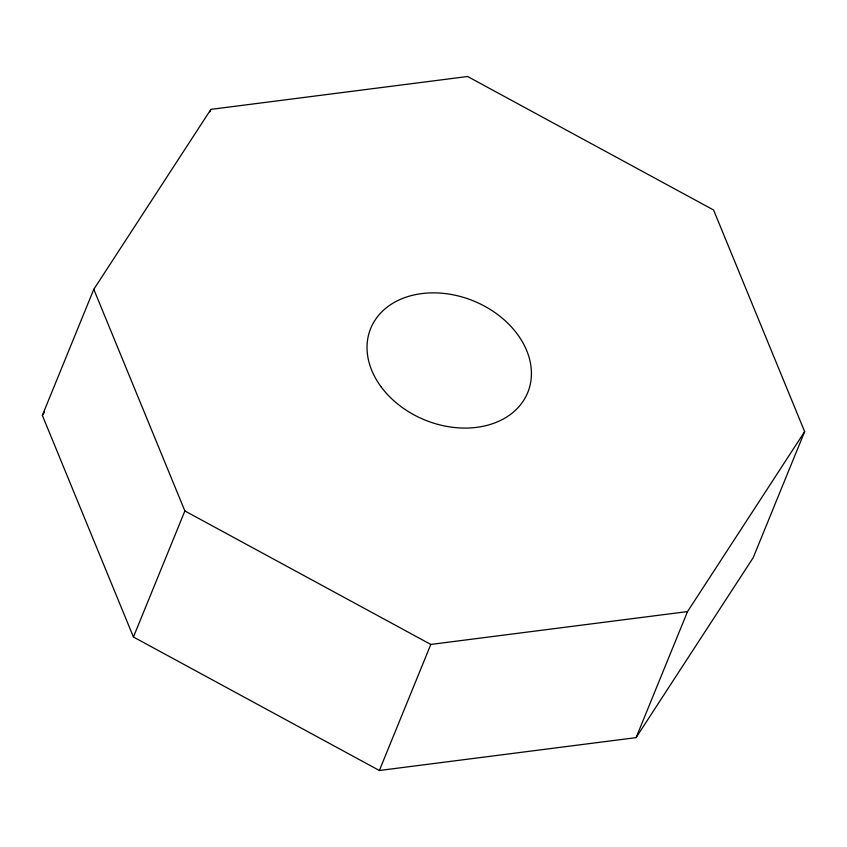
<?xml version="1.0" encoding="UTF-8"?>
<svg xmlns="http://www.w3.org/2000/svg" width="847" height="847" viewBox="0 0 847 847"><rect width="100%" height="100%" fill="white"/><g stroke="black" fill="none" stroke-linecap="round" stroke-linejoin="round"><path stroke-width="1.27" d="M42.35 415.379L93.795 289.325L210.914 109.369L467.629 76.505L713.566 209.992L804.65 431.621L753.205 557.675L636.086 737.631L379.371 770.495L133.434 637.008L42.35 415.379L44.51 412.066M209.908 111.815L210.914 109.369M133.434 637.008L184.879 510.953L93.795 289.325M379.371 770.495L430.816 644.44L687.531 611.576L804.65 431.621M636.086 737.631L687.531 611.576M184.879 510.953L430.816 644.44M380.917 386.571A84.816 64.308 22.2 0 0 522.98 401.436A84.816 64.308 22.2 0 0 443.764 293.401A84.816 64.308 22.2 0 0 380.917 386.571"/></g></svg>
